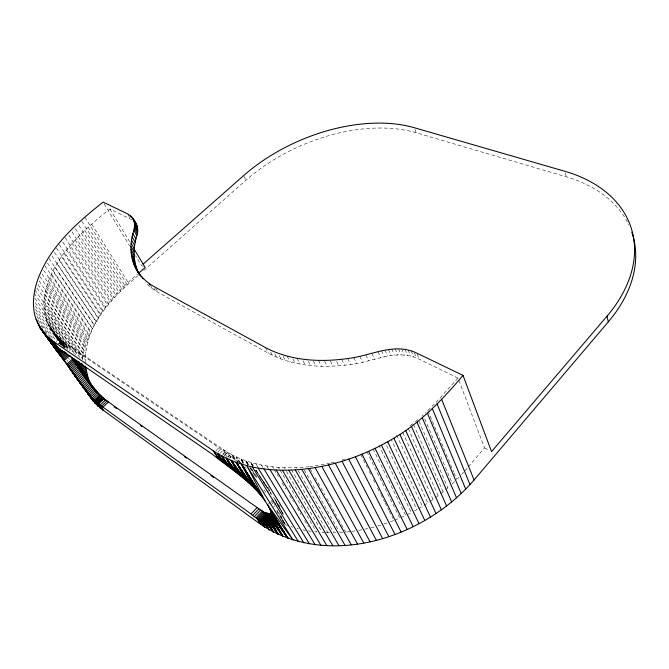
<?xml version="1.0" encoding="UTF-8"?>
<svg xmlns="http://www.w3.org/2000/svg" width="669" height="669" viewBox="0 0 669 669"><rect width="100%" height="100%" fill="white"/><g stroke="black" fill="none" stroke-linecap="round" stroke-linejoin="round"><path stroke-width="0.5" stroke-dasharray="3.35 2.51" d="M64.023 347.236L50.158 328.019L63.195 346.291L61.857 344.502C53.579 333.739 44.246 322.04 43.97 307.748C43.385 297.379 45.885 287.06 49.857 277.543C61.941 248.91 86.159 227.912 109.875 208.979L132.119 219.875M85.197 362.849C84.737 326.372 110.895 296.275 137.446 274.307M61.857 344.502L60.536 341.943L68.447 345.881L218.922 447.695L236.165 460.623L231.725 454.652L223.421 449.677L63.195 341.441L58.078 337.46L51.839 330.553M82.496 359.211C87.33 324.515 112.308 296.877 138.324 275.385M289.184 526.051L285.295 524.655L276.849 511.359L277.384 510.021L278.371 511.852M224.742 455.815L226.423 453.206L223.421 449.677L224.935 452.06L223.245 454.661M464.947 470.725L467.648 467.572M468.317 466.786L484.532 447.887L457.997 378.035L419.287 359.236C396.834 348.031 373.218 362.029 350.581 364.471C322.993 368.301 293.415 366.687 268.478 353.257L158.269 292.487L152.499 288.832L145.282 282.443M461.635 474.438L463.617 472.214M457.997 378.035L436.74 401.584L425.2 413.208M274.516 504.627L276.464 502.553L274.842 499.166L255.867 470.098M273.621 507.094L274.917 505.705M268.269 504.259L270.234 502.176M270.886 501.482L272.852 499.392M271.581 502.636L273.537 500.554M271.547 504.476L274.156 501.7M267.165 492.376L269.147 490.277L255.926 470.223M268.946 494.876L270.928 492.777L267.182 485.535M263.737 491.155L265.058 489.758M264.824 492.476L266.153 491.079M457.496 478.812L458.884 477.357M229.676 458.29L231.139 456.81L227.468 452.252L227.953 454.376L225.762 456.593M228.07 457.061L229.526 455.581L227.468 452.252M219.95 453.44L222.861 450.496M222.752 454.276L224.935 452.06M224.232 455.422L226.423 453.206M216.02 450.622L218.922 447.695M217.943 451.976L220.854 449.033M454.611 481.663L452.42 483.787L423.569 416.051M445.47 489.909L450.137 485.845M66.214 347.863L68.447 345.881M61.841 345.246L64.057 343.281L63.195 341.441M61.816 346.274L64.776 343.649M63.68 346.249L65.913 344.276M64.165 347.654L67.134 345.02M58.262 343.983L60.536 341.943L55.803 335.278L60.862 341.909L58.462 343.858M59.023 343.649L60.494 342.352L53.721 332.97L60.946 343.189M58.905 343.916L61.113 341.968L58.078 337.46L61.824 342.219L60.352 343.523M59.123 343.883L60.595 342.578L53.721 332.97L60.453 342.168M59.223 344.017L61.439 342.068L58.078 337.46L60.862 341.909M60.068 344.376L62.284 342.411L60.545 339.518L64.057 343.281M143.785 270.552L245.966 180.245A136.008 81.869 -23.4 0 1 416.135 132.755L566.191 176.775A155.902 104.949 -17.4 0 1 628.785 224.792M60.595 344.619L62.811 342.662L60.545 339.518L63.404 342.946L61.188 344.911M421.754 416.319L423.168 415.098M440.637 493.831L444.684 490.569M415.298 421.763L418.225 419.379L447.845 487.91M435.268 497.87L439.817 494.475M410.064 425.844L413.099 423.544M430.092 501.482L434.541 498.397M424.012 505.413L429.347 501.993M227.084 457.211L229.526 455.581M229.5 457.897L231.139 456.81M418.543 508.666L422.474 506.383L391.348 439.658M414.563 510.873L416.971 509.577L385.001 442.1M407.262 514.62L411.351 512.596L378.972 445.303M400.647 517.681L405.623 515.423L372.842 448.314M394.769 520.139L399.811 518.057L366.629 451.123M390.529 521.753L393.924 520.49M383.688 524.145L387.117 522.991M342.076 460.013L347.587 458.324M377.659 525.993L381.113 524.973M370.885 527.816L374.924 526.771M330.101 463.124L309.973 466.611M331.021 462.906L334.709 462.036M364.822 529.196L367.858 528.527M358.76 530.358L361.795 529.798M351.71 531.437L355.732 530.843M346.701 531.989L350.707 531.546M309.061 466.728C282.895 469.596 255.332 466.995 231.725 454.652L232.787 458.056M339.735 532.541L342.72 532.323M335.796 532.675L333.831 532.741L296.526 467.681M326.079 532.641L331.883 532.733M325.117 532.599L322.249 532.474L284.333 467.706M314.748 531.771L316.596 532.006L279.977 470.064M308.334 530.86L311.043 531.311M302.973 529.84L305.616 530.4M296.877 528.385L298.6 528.828M290.982 526.654L292.654 527.172M143.35 266.496L141.51 265.526L135.564 255.7M484.532 447.887L488.922 450.22M254.463 475.233L257.598 478.009L250.239 467.322M242.989 463.517L240.857 458.901L243.909 462.898M240.531 462.605L236.19 456.868L237.871 461.928L231.725 454.652L234.468 459.335M282.828 521.402L285.295 524.655L280.737 515.598M269.147 490.277L270.075 491.548M60.67 341.901L55.803 335.278L60.469 342.035M40.951 325.912L43.995 330.118M44.606 330.954L46.429 333.48M36.845 316.47L53.211 339.133M38.183 320.392L50.944 338.029M66.749 359.863L67.962 361.544M62.702 345.639L50.158 328.019L63.923 347.119M63.722 346.994L50.158 328.019L63.246 346.191M35.716 312.482L56.857 341.826M68.338 357.756L69.543 359.429M248.759 464.98L245.707 460.74L247.413 464.353M251.193 468.375L253.635 471.77M47.39 322.659L65.403 347.78M35.273 306.017L65.044 347.537M64.918 348.022L48.678 325.385L64.082 347.211M50.158 328.019L64.316 347.746L50.158 328.019L63.179 346.132M35.407 309.295L62.234 346.609M243.357 463.274L240.857 458.901L243.775 462.981M35.332 302.681L69.844 350.941M45.425 316.922L69.066 349.987M46.312 319.832L67.577 349.536M44.254 310.876L75.605 354.879M34.989 298.441L74.184 353.441M44.739 313.937L71.951 352.053M34.236 293.323L79.879 357.581M43.97 307.748L78.223 355.941M53.721 332.97L60.745 342.854M43.978 301.309L85.147 359.562M34.872 289.853L82.713 357.455M43.878 304.554L82.797 359.47M63.112 345.789L48.678 325.385L64.793 348.189M274.842 499.166L280.219 506.776M44.263 298.014L85.281 356.226M36.895 288.038L83.332 353.918M37.907 284.526L84.118 350.355M44.748 294.678L85.599 352.856M45.408 291.308L86.092 349.444M46.253 287.896L86.761 346.007M39.086 280.972L85.08 346.776M39.847 276.548L86.209 343.18M281.766 519.57L285.295 524.655L278.873 512.763M41.963 273.822L87.497 339.576M47.282 284.467L87.606 342.553M48.486 281.013L88.617 339.083M247.973 464.027L245.707 460.74L247.614 464.236M49.857 277.543L89.797 335.595M43.661 270.234L88.952 335.98M51.404 274.064L91.143 332.1M44.923 265.785L90.566 332.384M53.11 270.585L92.64 328.613M47.524 263.059L92.33 328.788M54.975 267.107L94.304 325.126M49.113 258.644L94.245 325.218M52.015 255.951L96.311 321.655M56.999 263.628L96.119 321.655M54.473 252.405L98.51 318.126M59.173 260.174L98.075 318.193M56.497 248.023L100.852 314.622M61.498 256.729L100.183 314.748M240.74 463.709L236.19 456.868L239.594 463.249M63.956 253.3L102.424 311.336M253.024 465.808L250.75 462.371L252.071 465.064M59.24 244.536L103.327 311.144M253.049 465.858L250.75 462.371L252.23 465.139M66.557 249.905L104.807 307.957M62.677 241.944L105.936 307.707M252.991 465.808L250.75 462.371L252.288 465.072M255.801 470.098L268.135 488.98L263.678 482.433M65.102 237.662L108.662 304.311M69.292 246.543L107.316 304.604M247.89 464.077L245.707 460.74L247.773 464.144M250.064 467.422L256.051 476.621M240.857 458.901L243.6 463.107M72.152 243.215L109.95 301.293M68.782 235.145L111.514 300.966M75.137 239.92L112.71 298.031M252.999 465.858L250.75 462.371L252.915 465.791M255.809 470.223L258.058 473.711M72.026 231.842L114.483 297.663M78.24 236.675L115.586 294.812M75.371 228.555L117.56 294.419M81.459 233.481L118.58 291.642M78.817 225.328L120.738 291.224M259.94 476.913L265.886 486.321M84.779 230.337L121.674 288.531M88.208 227.243L124.877 285.479M81.81 221.272L124.024 288.096M84.904 217.283L127.403 285.036M91.728 224.215L128.172 282.494M257.598 466.477L255.968 463.801L257.373 466.519M261.353 465.022L262.976 467.698M153.895 288.423L155.292 290.722M150.174 285.011L152.499 288.832M155.476 287.871L158.269 292.487M104.188 203.894L129.61 245.874M109.875 208.979L129.669 241.768M249.83 467.556L253.952 474.38M266.889 466.025L268.503 468.71M272.567 466.811L273.638 468.601M274.173 469.496L278.446 476.663M282.193 482.934L285.931 489.206M289.669 495.478L293.415 501.75M297.153 508.022L300.891 514.294M304.638 520.566L308.376 526.829M278.388 467.372L279.45 469.161M128.122 214.766L130.681 219.081M277.15 510.723L285.295 524.655M278.906 507.135L276.464 502.553L283.054 514.035M280.947 510.639L282.995 514.143M291.425 469.613L327.994 532.725M245.356 466.778L246.359 468.526M304.303 470.039L339.225 531.629M275.996 501.441L284.593 516.593M275.452 500.312L283.564 514.704M310.082 468.543L313.134 473.995M315.174 477.624L324.841 494.876M326.873 498.505L336.54 515.757M338.573 519.387L345.697 532.098M265.384 347.529L268.478 353.257M270.669 352.028L272.434 355.306M274.825 353.909L276.581 357.196M279.174 355.632L280.921 358.918M283.263 356.351L285.446 360.474M287.101 356.075L290.137 361.854M292.846 358.918L294.996 363.058M297.019 358.266L300.013 364.078M303.049 360.75L305.181 364.906M308.367 361.377L310.491 365.542M360.8 454.661L367.331 467.639M369.196 471.352L370.601 474.129M373.402 479.698L374.799 482.474M377.6 488.036L380.393 493.605M380.862 494.525L384.6 501.942M385.06 502.871L388.798 510.288M389.258 511.216L392.996 518.634M313.401 360.976L315.919 365.993M318.553 360.374L321.471 366.236M324.641 361.252L327.133 366.286M330.419 361.084L332.878 366.135M244.143 176.499L245.966 180.245M336.674 361.569L338.715 365.784M341.792 359.312L344.619 365.232M347.78 358.542L350.581 364.471M353.809 357.572L356.585 363.518M396.684 435.168L427.851 503.004M359.872 356.401L362.615 362.364M365.951 355.03L368.669 361.009M402.746 432.391L433.086 499.459M372.039 353.458L374.724 359.454M408.215 428.511L438.17 495.754M378.11 351.702L380.77 357.706M381.522 350.757L384.165 356.769M413.517 424.489L443.095 491.899M384.959 349.996L387.577 356.017M388.388 349.427L390.997 355.456M391.817 349.051L394.401 355.088M395.212 348.867L397.787 354.921M398.557 348.892L401.116 354.946M427.901 410.691L453.582 471.888M453.983 472.849L456.793 479.539M401.843 349.101L404.394 355.172M405.054 349.519L407.588 355.599M408.174 350.13L410.691 356.217M411.176 350.941L413.685 357.029M414.412 352.814L416.561 358.04M417.155 354.001L419.287 359.236M414.997 129.41L416.135 132.755M565.322 173.12L566.191 176.775"/><path stroke-width="1" d="M132.445 217.793C137.48 224.659 132.245 232.871 131.517 240.163C129.485 252.347 132.529 265.1 139.838 275.068C132.83 263.201 132.83 248.442 136.877 235.58C139.696 227.452 134.845 217.935 127.612 213.904L103.11 202.105C76.692 222.961 49.757 246.752 37.89 279.266C34.412 289.05 32.555 299.595 33.902 309.973C35.265 324.816 46.362 335.897 54.557 347.37L78.725 381.029L84.386 375.878L70.429 356.1M90.925 384.742L94.312 389.5L85.389 377.266L79.728 382.417L91.076 396.6L101.529 406.142L251.051 513.951C261.504 524.956 279.19 521.954 267.617 504.961C254.454 483.194 231.75 469.864 212.382 454.284L62.493 351.158L56.38 347.637L54.557 347.37L43.753 332.727L55.05 348.39L56.53 347.094M631.82 232.21A155.902 104.949 -17.4 0 1 608.322 321.856L474.087 479.966C424.079 538.328 328.922 569.286 260.793 524.471L100.643 408.333L95.408 401.032L99.857 394.869L87.38 380.009L81.752 385.143M99.597 395.153L98.778 393.782L93.242 398.9L100.643 408.333L94.321 399.987L99.857 394.869L100.935 395.906L96.478 402.019L100.643 408.333L93.526 401.249L75.722 376.864L81.434 371.696L92.339 386.774L88.241 378.386L85.431 366.085M143.074 264.155L243.692 175.562A136.543 81.66 -23.4 0 1 414.42 127.737L564.887 171.297A156.596 104.799 -17.5 0 1 607.009 316.169L491.556 451.625L463.015 375.384L416.795 353.132C394.208 341.976 370.517 356.05 347.78 358.542C320.125 362.422 290.446 360.926 265.384 347.529L155.016 287.101C147.54 283.012 140.9 277.175 136.593 269.766M54.774 347.111L45.893 335.11L53.512 341.508L213.235 450.714C246.894 473.092 290.321 473.769 328.546 464.922C351.543 459.478 373.628 450.337 393.874 438.153C421.094 422.356 442.836 399.142 463.015 375.384M270.945 515.565L266.145 520.708L273.546 532.298L267.583 520.465L271.029 516.769L282.987 536.613L270.184 518.684L278.179 534.548L267.583 520.465M271.02 516.2L266.889 520.616L273.546 532.298L264.489 520.674L270.627 514.11L271.497 514.135L265.342 520.733L273.546 532.298M270.987 517.271L268.219 520.239L278.179 534.548L269.774 519.169M271.564 516.978L268.787 519.947L278.179 534.548L269.306 519.596L271.581 517.179M266.739 513.198L260.642 519.696L264.849 527.247L258.51 518.734L264.581 512.27L270.627 514.11M265.668 512.772L259.589 519.253L264.849 527.247L261.663 520.064L267.767 513.549M268.762 513.809L262.649 520.348L269.105 529.865L264.489 520.674M269.716 514.001L263.586 520.549L269.105 529.865L261.663 520.064M263.469 511.693L257.406 518.149L260.793 524.471L256.286 517.48L262.348 511.041L265.802 513.683M252.865 515.239L258.911 508.825L262.348 511.041L263.235 512.446M254.613 516.409L260.659 509.987M251.051 513.951L257.088 507.562L258.911 508.825M101.529 406.142L107.073 400.982L257.088 507.562M102.909 407.153L108.453 401.985M104.933 399.978L102.014 396.884L96.478 402.019L103.076 397.821L107.073 400.982M105.083 400.029L104.13 398.699L98.602 403.842L103.377 410.44L97.549 402.964L103.076 397.821M100.091 405.038L105.627 399.886M95.408 401.032L100.935 395.906L102.014 396.884M94.27 389.383L91.369 385.235L85.783 390.362L95.717 403.733L89.997 395.396L95.55 390.278L97.983 393.405M97.699 392.653L92.155 397.771L98.092 406.091L89.997 395.396M90.357 383.947L84.762 389.074L93.526 401.249L74.744 375.485L80.464 370.308L94.195 389.366M82.755 386.481L88.375 381.347M83.759 387.786L89.37 382.66M80.74 383.789L86.385 378.646M76.718 378.244L82.412 373.085L93.66 388.639M77.713 379.641L83.399 374.481L92.305 386.899M70.973 370.166L76.734 364.973L92.339 386.774L79.511 368.945L73.774 374.122L91.528 398.657M77.646 366.269L71.884 371.462L89.721 395.964L88.91 394.559M74.142 361.293L68.347 366.495L93.526 401.249L85.783 390.362M69.2 367.682L74.987 362.481L90.783 384.073L72.135 358.082M75.848 363.71L70.069 368.903L89.721 395.964L75.722 376.864M72.545 359.052L66.733 364.262L84.461 388.254M67.527 365.349L73.331 360.148L90.783 384.073M66.9 352.898L61.774 357.463L40.073 327.618L57.308 351.509L60.252 348.9M66.908 354.562L62.526 358.475L40.073 327.618L57.843 352.212L60.787 349.603M63.287 359.512L68.397 354.946M69.902 355.364L64.065 360.574L42.155 329.968M62.702 350.523L59.031 353.784L40.073 327.618L61.055 356.485L65.453 352.571M59.675 354.645L63.346 351.384M64.751 351.626L60.352 355.548L40.073 327.618L58.412 352.973L61.356 350.364M56.372 350.255L58.579 348.298M56.815 350.857L59.023 348.9M138.224 273.621L145.181 267.475L133.951 248.86M54.85 348.064L56.321 346.759M55.31 348.783L56.781 347.479M55.611 349.218L57.827 347.261M55.97 349.711L58.178 347.755M97.549 402.964L104.13 398.699M114.056 406.744L116.607 408.55M140.415 425.484L142.112 426.688M184.619 456.919L186.325 458.131M210.978 475.667L213.528 477.482M133.407 220.795L134.536 221.832L131.475 216.639M99.857 394.869L101.68 397.152M57.484 348.181L50.777 339.509L55.92 347.437L48.235 337.377L54.967 347.119L45.893 335.11M95.048 390.629L87.38 380.009M97.707 392.92L96.62 391.482L91.076 396.6L98.092 406.091L93.242 398.9M221.389 461.041L217.4 453.406L226.214 464.763L221.79 455.924L231.29 468.676L226.398 458.257L238.089 474.02L231.206 460.397L246.234 480.743L236.216 462.338L253.952 487.751L241.417 464.085L263.477 498.53M96.98 392.711L92.397 386.523L86.819 391.641L95.717 403.733L88.927 394.166L94.488 389.049L96.562 392.026M85.657 389.86L88.091 393.163L85.649 389.793M55.535 347.278L48.235 337.377L55.218 347.178M56.898 347.888L50.777 339.509L56.38 347.637M43.753 332.727L54.607 347.554M93.526 401.249L72.821 372.775L78.566 367.599L92.339 386.774L74.987 362.481M219.858 459.854L213.235 450.714L218.387 458.708M96.369 391.833L93.434 387.794L87.865 392.912L95.717 403.733M36.076 319.188L37.297 320.869M37.205 322.09L39.036 324.616M42.816 330.804L54.641 347.152M56.89 350.188L61.791 356.928M63.011 358.609L75.856 376.312M78.917 380.519L82.588 385.578M267.617 504.961L293.106 540.151L246.802 465.624L265.116 500.947M58.855 348.9L53.512 341.508L58.136 348.516M268.938 507.261L287.963 538.478L271.246 515.289L282.987 536.613L270.535 518.124M72.603 357.831L89.42 381.271M76.341 360.165L87.254 375.418M74.267 358.868L88.241 378.386M81.635 363.342L85.849 369.263M78.599 361.369L86.46 372.374M224.575 463.492L217.4 453.406L222.961 462.254M244.62 479.372L231.206 460.397L239.745 475.35M100.935 395.906L102.407 397.98M271.238 514.436L287.963 538.478L269.49 508.381M232.996 470.006L226.398 458.257L236.408 472.682M229.584 467.355L221.79 455.924L227.886 466.05M252.481 486.346L236.216 462.338L247.839 482.132M271.146 513.533L287.963 538.478L269.975 509.477M242.998 478.009L231.206 460.397L241.375 476.671M270.97 512.579L287.963 538.478L270.385 510.547M250.967 484.933L236.216 462.338L249.42 483.528M95.55 390.278L97.097 392.67M270.719 511.584L287.963 538.478M255.374 489.156L241.417 464.085L262.541 497.259M270.82 517.505L282.987 536.613L271.179 516.092M135.506 222.986L136.309 224.249M226.398 458.257L234.71 471.344M256.737 490.544L241.417 464.085L261.52 495.963M258.033 491.924L241.417 464.085L260.433 494.642M252.364 466.945L298.399 541.606M133.976 264.397L137.204 269.682M140.013 274.767L141.1 276.54M135.18 267.123L138.416 272.417M258.083 468.049L303.835 542.852M131.567 255.75L134.77 261.019M132.169 258.702L135.381 263.979M132.972 261.587L136.192 266.872M142.02 277.108L143.107 278.889M241.417 464.085L259.263 493.296M131.166 252.74L134.36 258M149.246 283.48L150.174 285.011M130.948 246.543L134.126 251.795M130.957 249.671L134.143 254.922M263.962 468.927L309.404 543.889M131.141 243.374L134.302 248.617M269.983 469.588L315.099 544.7M131.517 240.163L134.661 245.406M132.086 236.918L135.222 242.153M132.838 233.648L135.958 238.875M134.252 228.522L137.354 233.749M133.775 230.353L136.877 235.58M276.138 470.014L320.911 545.285M134.578 223.421L137.655 228.631M134.653 225.052L137.739 230.261M134.553 226.758L137.638 231.976M282.41 470.207L326.823 545.645M133.867 220.41L136.944 225.612M134.318 221.865L137.388 227.075M130.346 215.61L131.367 217.333M288.782 470.156L332.828 545.779M295.255 469.881L338.907 545.678M301.811 469.362L345.045 545.352M308.426 468.609L351.242 544.783M315.099 467.614L357.48 543.989M321.814 466.385L363.744 542.96M328.546 464.922L370.016 541.706M335.286 463.216L376.296 540.218M342.018 461.292L382.551 538.495M348.733 459.135L388.789 536.563M355.415 456.76L394.978 534.397M362.038 454.167L401.107 532.031M368.594 451.358L407.17 529.447M375.075 448.347L413.158 526.654M381.455 445.136L419.037 523.668M387.727 441.741L424.815 520.49M393.874 438.153L430.476 517.129M399.886 434.398L435.996 513.591M405.74 430.468L441.373 509.878M411.443 426.387L446.599 506.015M416.963 422.164L451.65 501.993M422.298 417.799L456.534 497.828M427.432 413.308L461.225 493.538M432.366 408.7L465.716 489.123M437.083 403.984L470.006 484.599M441.565 399.176L474.087 479.966M607.009 316.169L608.322 321.856M40.374 327.434L38.534 324.9L40.349 327.434"/></g></svg>
